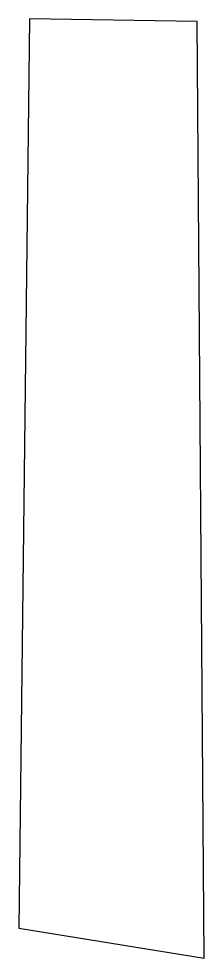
# Model space of a CAD drawing. Extents: x 352808 to 352858, y 7930863 to 7931113.
import ezdxf

# ---------------------------------------------------------------- set-up
doc = ezdxf.new("R2010")
doc.units = 0
doc.header["$LTSCALE"] = 2

msp = doc.modelspace()

# ---------------------------------------------------------------- linework, layer by layer
at = {"color": 1}
msp.add_lwpolyline([(352808.4, 7930870.76), (352857.73, 7930862.76), (352855.89, 7931112.43), (352811.24, 7931113.13), (352808.4, 7930870.76)], close=True, dxfattribs=at)

doc.saveas('drawing.dxf')
